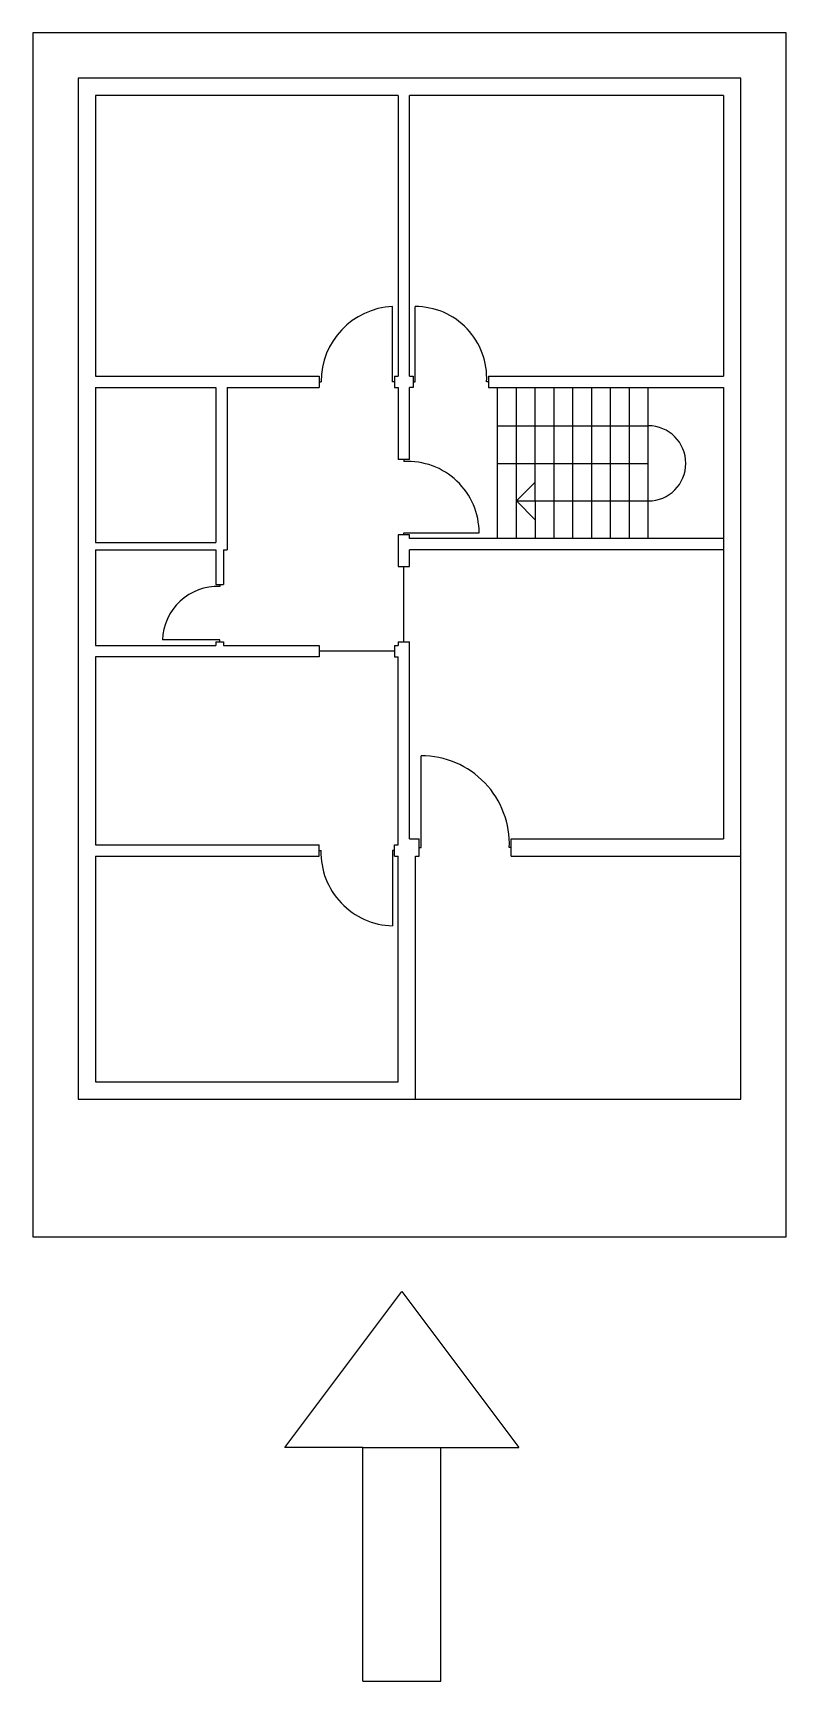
# Model space of a CAD drawing. Header units: metres. Extents: x 30 to 40, y 4.4 to 26.3.
import ezdxf

# ---------------------------------------------------------------- set-up
doc = ezdxf.new("R2010")
doc.units = ezdxf.units.M
doc.header["$MEASUREMENT"] = 0
doc.layers.add('Doors', color=22, linetype='Continuous')

msp = doc.modelspace()

# ---------------------------------------------------------------- linework, layer by layer
for p, q in [((40.022, 26.324), (30.022, 26.324)), ((30.022, 26.324), (30.022, 10.324)), ((40.022, 10.324), (40.022, 26.324)), ((39.422, 25.724), (30.622, 25.724)), ((30.622, 25.724), (30.622, 12.154)), ((39.422, 12.154), (39.422, 25.724)), ((34.872, 25.494), (30.852, 25.494)), ((30.852, 25.494), (30.852, 21.764)), ((34.872, 25.494), (34.872, 21.764)), ((39.192, 25.494), (35.022, 25.494)), ((35.022, 21.764), (35.022, 25.494)), ((39.192, 25.494), (39.192, 21.764)), ((30.852, 21.764), (33.822, 21.764)), ((33.822, 21.764), (33.822, 21.614)), ((34.822, 21.764), (34.822, 21.614)), ((34.822, 21.764), (34.872, 21.764)), ((35.022, 21.764), (35.072, 21.764)), ((35.072, 21.764), (35.072, 21.614)), ((36.072, 21.764), (36.072, 21.614)), ((36.072, 21.764), (39.192, 21.764)), ((30.852, 21.614), (32.452, 21.614)), ((30.852, 21.614), (30.852, 19.554)), ((32.452, 21.614), (32.452, 19.554)), ((32.602, 21.614), (32.602, 19.454)), ((32.602, 21.614), (33.822, 21.614)), ((34.822, 21.614), (34.872, 21.614)), ((34.872, 21.614), (34.872, 20.654)), ((35.072, 21.614), (35.022, 21.614)), ((35.022, 20.654), (35.022, 21.614)), ((36.072, 21.614), (39.192, 21.614)), ((36.192, 19.604), (36.192, 21.604)), ((36.442, 19.604), (36.442, 21.604)), ((36.692, 20.104), (36.692, 21.604)), ((36.942, 19.604), (36.942, 21.604)), ((37.192, 19.604), (37.192, 21.604)), ((37.442, 19.604), (37.442, 21.604)), ((37.692, 19.604), (37.692, 21.604)), ((37.942, 19.604), (37.942, 21.604)), ((38.192, 19.604), (38.192, 21.604)), ((39.192, 21.614), (39.192, 15.614)), ((36.192, 21.104), (38.192, 21.104)), ((35.022, 20.654), (34.872, 20.654)), ((36.192, 20.604), (38.192, 20.604)), ((36.442, 20.104), (36.692, 20.354)), ((36.442, 20.104), (38.192, 20.104)), ((36.442, 20.104), (36.692, 19.854)), ((36.692, 20.104), (36.692, 19.604)), ((30.852, 19.554), (32.452, 19.554)), ((35.022, 19.654), (34.872, 19.654)), ((34.872, 19.654), (34.872, 19.234)), ((35.022, 19.604), (35.022, 19.654)), ((39.192, 19.604), (35.022, 19.604)), ((30.852, 19.454), (32.452, 19.454)), ((30.852, 19.454), (30.852, 18.184)), ((32.452, 19.454), (32.452, 18.994)), ((32.552, 19.454), (32.552, 18.994)), ((32.552, 19.454), (32.602, 19.454)), ((39.192, 19.454), (35.022, 19.454)), ((35.022, 19.234), (35.022, 19.454)), ((34.872, 19.234), (35.022, 19.234)), ((32.452, 18.994), (32.552, 18.994)), ((30.852, 18.184), (32.452, 18.184)), ((32.452, 18.234), (32.552, 18.234)), ((32.452, 18.234), (32.452, 18.184)), ((32.552, 18.234), (32.552, 18.184)), ((32.552, 18.184), (33.822, 18.184)), ((33.822, 18.184), (33.822, 18.034)), ((34.822, 18.184), (34.872, 18.184)), ((34.822, 18.184), (34.822, 18.034)), ((34.872, 18.234), (35.022, 18.234)), ((34.872, 18.234), (34.872, 18.184)), ((35.022, 15.614), (35.022, 18.234)), ((30.852, 18.034), (30.852, 15.534)), ((33.822, 18.034), (30.852, 18.034)), ((34.822, 18.034), (34.872, 18.034)), ((34.872, 15.534), (34.872, 18.034)), ((35.022, 15.614), (35.152, 15.614)), ((35.152, 15.384), (35.152, 15.614)), ((36.372, 15.384), (36.372, 15.614)), ((36.372, 15.614), (39.192, 15.614)), ((30.852, 15.534), (33.822, 15.534)), ((30.852, 15.384), (33.822, 15.384)), ((30.852, 15.384), (30.852, 12.384)), ((33.822, 15.384), (33.822, 15.534)), ((34.822, 15.384), (34.822, 15.534)), ((34.822, 15.534), (34.872, 15.534)), ((34.822, 15.384), (34.872, 15.384)), ((34.872, 12.384), (34.872, 15.384)), ((35.102, 15.384), (35.152, 15.384)), ((35.102, 12.154), (35.102, 15.384)), ((36.372, 15.384), (39.422, 15.384)), ((30.852, 12.384), (34.872, 12.384)), ((30.622, 12.154), (39.422, 12.154)), ((30.022, 10.324), (40.022, 10.324)), ((33.367, 7.527), (34.919, 9.597)), ((34.919, 9.597), (36.472, 7.527)), ((34.402, 7.527), (33.367, 7.527)), ((34.402, 4.422), (34.402, 7.527)), ((34.402, 7.527), (35.437, 7.527)), ((35.437, 4.422), (35.437, 7.527)), ((35.437, 7.527), (36.472, 7.527)), ((34.402, 4.422), (35.437, 4.422))]:
    msp.add_line(p, q)
msp.add_arc((38.192, 20.604), 0.5, 270, 90)
at = {"layer": 'Doors'}
for p, q in [((34.797, 21.689), (34.797, 22.689)), ((35.097, 21.689), (35.097, 22.689)), ((33.822, 21.689), (33.847, 21.689)), ((34.822, 21.689), (34.797, 21.689)), ((35.072, 21.689), (35.097, 21.689)), ((36.072, 21.689), (36.047, 21.689)), ((34.947, 20.654), (34.947, 20.629)), ((34.947, 19.654), (34.947, 19.679)), ((34.947, 19.679), (35.947, 19.679)), ((34.872, 19.234), (35.022, 19.234)), ((34.947, 18.234), (34.947, 19.234)), ((32.502, 18.994), (32.502, 18.969)), ((32.502, 18.259), (31.742, 18.259)), ((32.502, 18.234), (32.502, 18.259)), ((33.822, 18.184), (33.822, 18.034)), ((34.822, 18.184), (34.822, 18.034)), ((34.872, 18.234), (35.022, 18.234)), ((34.822, 18.109), (33.822, 18.109)), ((35.177, 15.499), (35.177, 16.719)), ((33.822, 15.459), (33.847, 15.459)), ((34.822, 15.459), (34.797, 15.459)), ((34.797, 15.459), (34.797, 14.459)), ((35.152, 15.499), (35.177, 15.499)), ((36.372, 15.499), (36.347, 15.499))]:
    msp.add_line(p, q, dxfattribs=at)
for centre, radius, start, end in [((34.848, 21.689), 1.001, 92.9376, 180), ((35.097, 21.737), 0.951, 357.0624, 90), ((34.996, 19.679), 0.951, 0, 92.9376), ((32.477, 18.234), 0.735, 88.0286, 178.0752), ((35.177, 15.547), 1.171, 357.603, 90), ((34.821, 15.433), 0.975, 178.4974, 268.565)]:
    msp.add_arc(centre, radius, start, end, dxfattribs=at)

doc.saveas('drawing.dxf')
